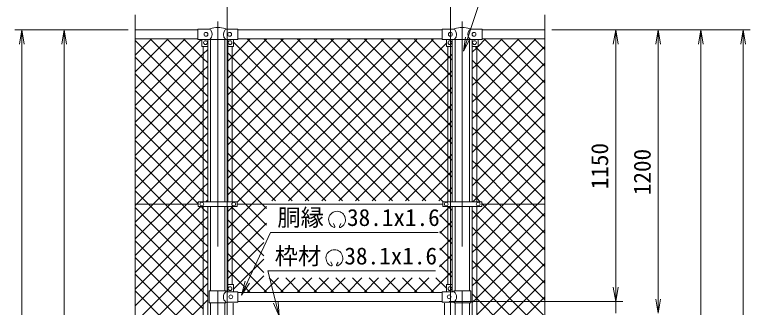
# Model space of a CAD drawing. Units: millimetres, scale not verified. Extents: x -6300 to 6300, y -4455 to 4455.
# Drawn here: x -4307 to -1192, y 1238 to 2478 of the extents above; entities that cross this region are included whole.
import ezdxf
from ezdxf.enums import TextEntityAlignment as Align

# ---------------------------------------------------------------- set-up
doc = ezdxf.new("R2010")
doc.units = ezdxf.units.MM
doc.header["$LTSCALE"] = 30
doc.linetypes.add('USER1', pattern=[50.8, 31.75, -6.35, 6.35, -6.35])
for name, color, linetype, lineweight in [('0-1_D-BMK', 2, 'USER1', 13), ('0-2_D-STR1', 1, 'Continuous', 18), ('0-3_D-STR3', 3, 'Continuous', 13), ('0-7_D-STR-DIM', 7, 'Continuous', 9), ('0-8_0', 7, 'Continuous', 9), ('0-9_D-STR2', 7, 'Continuous', 9), ('0-A_D-STR-TXT', 7, 'Continuous', 9)]:
    doc.layers.add(name, color=color, linetype=linetype, lineweight=lineweight)
doc.styles.add('ＭＳ ゴシック', font='')
doc.styles.get('ＭＳ ゴシック').set_extended_font_data('MS Gothic')

# ---------------------------------------------------------------- blocks, each defined once
blk = doc.blocks.new('_Open')
at = {"layer": '0-8_0'}
blk.add_line((-30, 5), (0, 0), dxfattribs=at)
blk.add_lwpolyline([(-30, -5), (0, 0), (-30, 0)], dxfattribs=at)

msp = doc.modelspace()

# ---------------------------------------------------------------- linework, layer by layer
at = {"layer": '0-1_D-BMK'}
for p, q in [((-3446.94, 2448.75), (-3446.94, -947.06)), ((-2411.94, 2448.75), (-2411.94, -947.06)), ((-3381.29, 1255.24), (-3381.29, -583.15)), ((-2487.09, 1255.24), (-2487.09, -583.15))]:
    msp.add_line(p, q, dxfattribs=at)
at = {"layer": '0-2_D-STR1'}
for p, q in [((-3531.94, 2413.51), (-3796.94, 2413.51)), ((-3361.94, 2413.51), (-2496.94, 2413.51)), ((-2326.94, 2413.51), (-2061.94, 2413.51)), ((-3531.94, 2375.51), (-3796.94, 2375.51)), ((-3477.19, 2372.01), (-3477.19, 1685.81)), ((-3416.69, 2372.01), (-3416.69, 1685.81)), ((-3361.94, 2375.41), (-2496.94, 2375.41)), ((-2442.19, 2372.01), (-2442.19, 1685.81)), ((-2381.69, 2372.01), (-2381.69, 1685.81)), ((-2326.94, 2375.51), (-2061.94, 2375.51)), ((-3477.19, 1665.21), (-3477.19, 1307.61)), ((-3416.69, 1665.21), (-3416.69, 1307.61)), ((-2442.19, 1665.21), (-2442.19, 1307.61)), ((-2381.69, 1665.21), (-2381.69, 1307.61)), ((-2496.94, 1301.51), (-3361.94, 1301.51)), ((-3477.19, 1257.61), (-3477.19, 949.01)), ((-3416.69, 1257.61), (-3416.69, 949.01)), ((-2496.94, 1263.51), (-3361.94, 1263.51)), ((-2442.19, 1257.61), (-2442.19, 1031.01)), ((-2381.69, 1257.61), (-2381.69, 1031.01))]:
    msp.add_line(p, q, dxfattribs=at)
at = {"layer": '0-3_D-STR3'}
for p, q in [((-3531.94, 2416.51), (-3482.72, 2416.51)), ((-3531.94, 2372.51), (-3531.94, 2416.51)), ((-3411.16, 2416.51), (-3361.94, 2416.51)), ((-3361.94, 2372.51), (-3361.94, 2416.51)), ((-2496.94, 2372.51), (-2496.94, 2416.51)), ((-2447.72, 2416.51), (-2496.94, 2416.51)), ((-2326.94, 2416.51), (-2376.16, 2416.51)), ((-2326.94, 2372.51), (-2326.94, 2416.51)), ((-3531.94, 2372.51), (-3481.74, 2372.51)), ((-3513.94, 2372.51), (-3513.94, 2343.51)), ((-3488.94, 2372.51), (-3488.94, 2343.51)), ((-3480.74, 2372.01), (-3481.74, 2372.51)), ((-3480.74, 2372.01), (-3413.14, 2372.01)), ((-3413.14, 2372.01), (-3412.14, 2372.51)), ((-3412.14, 2372.51), (-3361.94, 2372.51)), ((-3404.94, 2372.51), (-3404.94, 2343.51)), ((-3379.94, 2372.51), (-3379.94, 2343.51)), ((-2446.74, 2372.51), (-2496.94, 2372.51)), ((-2478.94, 2372.51), (-2478.94, 2343.51)), ((-2453.94, 2372.51), (-2453.94, 2343.51)), ((-2445.74, 2372.01), (-2446.74, 2372.51)), ((-2378.14, 2372.01), (-2445.74, 2372.01)), ((-2378.14, 2372.01), (-2377.14, 2372.51)), ((-2326.94, 2372.51), (-2377.14, 2372.51)), ((-2369.94, 2372.51), (-2369.94, 2343.51)), ((-2344.94, 2372.51), (-2344.94, 2343.51)), ((-3489.94, 2342.51), (-3512.94, 2342.51)), ((-3508.44, 2342.51), (-3508.44, 1685.81)), ((-3489.44, 2342.65), (-3489.44, 1685.81)), ((-3404.44, 1685.81), (-3404.44, 2342.65)), ((-3403.94, 2342.51), (-3380.94, 2342.51)), ((-3385.44, 1685.81), (-3385.44, 2342.51)), ((-2454.94, 2342.51), (-2477.94, 2342.51)), ((-2473.44, 1685.81), (-2473.44, 2342.51)), ((-2454.44, 1685.81), (-2454.44, 2342.65)), ((-2369.44, 2342.65), (-2369.44, 1685.81)), ((-2368.94, 2342.51), (-2345.94, 2342.51)), ((-2350.44, 2342.51), (-2350.44, 1685.81)), ((-3529.44, 1685.81), (-3364.44, 1685.81)), ((-3529.44, 1685.81), (-3529.44, 1665.21)), ((-3364.44, 1685.81), (-3364.44, 1665.21)), ((-2494.44, 1685.81), (-2329.44, 1685.81)), ((-2494.44, 1685.81), (-2494.44, 1665.21)), ((-2329.44, 1685.81), (-2329.44, 1665.21)), ((-3529.44, 1675.51), (-3796.94, 1675.51)), ((-3529.44, 1665.21), (-3364.44, 1665.21)), ((-3508.44, 1665.21), (-3508.44, 949.01)), ((-3489.44, 1665.21), (-3489.44, 949.01)), ((-3404.44, 1333.93), (-3404.44, 1665.21)), ((-3385.44, 1334.61), (-3385.44, 1665.21)), ((-2494.44, 1675.51), (-3364.44, 1675.51)), ((-2866.94, 1675.51), (-3364.44, 1675.51)), ((-2494.44, 1665.21), (-2329.44, 1665.21)), ((-2473.44, 1334.61), (-2473.44, 1665.21)), ((-2454.44, 1333.93), (-2454.44, 1665.21)), ((-2369.44, 1665.21), (-2369.44, 949.01)), ((-2350.44, 1665.21), (-2350.44, 949.01)), ((-2061.94, 1675.51), (-2329.44, 1675.51)), ((-3404.94, 1332.61), (-3404.94, 1304.61)), ((-3402.94, 1334.61), (-3381.94, 1334.61)), ((-3379.94, 1332.61), (-3379.94, 1304.61)), ((-2478.94, 1332.61), (-2478.94, 1304.61)), ((-2455.94, 1334.61), (-2476.94, 1334.61)), ((-2453.94, 1332.61), (-2453.94, 1304.61)), ((-3483.04, 1307.61), (-3413.14, 1307.61)), ((-3483.04, 1307.61), (-3483.04, 1257.61)), ((-3407.14, 1304.61), (-3413.14, 1307.61)), ((-3407.14, 1304.61), (-3361.94, 1304.61)), ((-3361.94, 1260.61), (-3361.94, 1304.61)), ((-2451.74, 1304.61), (-2496.94, 1304.61)), ((-2496.94, 1260.61), (-2496.94, 1304.61)), ((-2451.74, 1304.61), (-2445.74, 1307.61)), ((-2375.84, 1307.61), (-2445.74, 1307.61)), ((-2375.84, 1307.61), (-2375.84, 1257.61)), ((-3483.04, 1257.61), (-3413.14, 1257.61)), ((-3407.14, 1260.61), (-3413.14, 1257.61)), ((-3407.14, 1260.61), (-3361.94, 1260.61)), ((-2451.74, 1260.61), (-2496.94, 1260.61)), ((-2451.74, 1260.61), (-2445.74, 1257.61)), ((-2375.84, 1257.61), (-2445.74, 1257.61))]:
    msp.add_line(p, q, dxfattribs=at)
for centre in [(-3496.94, 2394.51), (-3396.94, 2394.51), (-2461.94, 2394.51), (-2361.94, 2394.51), (-3498.94, 2359.51), (-3394.94, 2359.51), (-2463.94, 2359.51), (-2359.94, 2359.51), (-3514.44, 1675.51), (-3379.44, 1675.51), (-2479.44, 1675.51), (-2344.44, 1675.51), (-3394.94, 1317.61), (-2463.94, 1317.61), (-3391.94, 1282.61), (-2466.94, 1282.61)]:
    msp.add_circle(centre, 8, dxfattribs=at)
for centre, radius, start, end in [((-3482.72, 2424.51), 8, 270, 296.9114), ((-3499.33, 2394.51), 28.8, 314.1684, 41.01552), ((-3446.94, 2341.05), 82.82, 67.15338, 112.84662), ((-3394.56, 2394.51), 28.8, 138.98448, 225.8316), ((-3411.16, 2424.51), 8, 243.0886, 270), ((-2447.72, 2424.51), 8, 270, 296.9114), ((-2464.33, 2394.51), 28.8, 314.1684, 41.01552), ((-2411.94, 2341.05), 82.82, 67.15338, 112.84662), ((-2359.56, 2394.51), 28.8, 138.98448, 225.8316), ((-2376.16, 2424.51), 8, 243.0886, 270), ((-3512.94, 2343.51), 1, 180, 270), ((-3489.94, 2343.51), 1, 270, 0), ((-3403.94, 2343.51), 1, 180, 270), ((-3380.94, 2343.51), 1, 270, 0), ((-2477.94, 2343.51), 1, 180, 270), ((-2454.94, 2343.51), 1, 270, 0), ((-2368.94, 2343.51), 1, 180, 270), ((-2345.94, 2343.51), 1, 270, 0), ((-3402.94, 1332.61), 2, 90, 180), ((-3381.94, 1332.61), 2, 0, 90), ((-2476.94, 1332.61), 2, 90, 180), ((-2455.94, 1332.61), 2, 0, 90), ((-3394.56, 1282.61), 28.8, 130.19176, 229.80824), ((-2464.33, 1282.61), 28.8, 310.19176, 49.80824)]:
    msp.add_arc(centre, radius, start, end, dxfattribs=at)
at = {"layer": '0-7_D-STR-DIM'}
for p, q in [((-3406.69, 1180.51), (-3406.69, 2693.51)), ((-2461.69, 1180.51), (-2461.69, 2693.51)), ((-3796.94, 964.16), (-3796.94, 2476.51)), ((-2061.94, 964.16), (-2061.94, 2476.51)), ((-3826.94, 2413.51), (-4306.94, 2413.51)), ((-3826.94, 2413.51), (-4126.94, 2413.51)), ((-2031.94, 2413.51), (-1371.94, 2413.51)), ((-2031.94, 2413.51), (-1191.94, 2413.51)), ((-2031.94, 2413.51), (-1731.94, 2413.51)), ((-2031.94, 2413.51), (-1551.94, 2413.51)), ((-4276.94, -526.49), (-4276.94, 2353.51)), ((-4096.94, -476.49), (-4096.94, 2353.51)), ((-1761.94, 2353.51), (-1761.94, 1323.51)), ((-1581.94, 2353.51), (-1581.94, 1273.51)), ((-1401.94, -526.49), (-1401.94, 2353.51)), ((-1221.94, -876.49), (-1221.94, 2353.51)), ((-1761.94, 1323.51), (-1761.94, 1383.51)), ((-2466.94, 1263.51), (-1731.94, 1263.51)), ((-2466.94, 1263.51), (-1731.94, 1263.51)), ((-1761.94, 1263.51), (-1761.94, 1213.51))]:
    msp.add_line(p, q, dxfattribs=at)
at = {"layer": '0-9_D-STR2'}
for p, q in [((-3796.94, 2305.7), (-3727.13, 2375.51)), ((-3796.94, 2234.99), (-3656.42, 2375.51)), ((-3796.94, 2164.28), (-3585.71, 2375.51)), ((-3796.94, 2093.57), (-3518, 2372.51)), ((-3508.44, 2080.22), (-3796.94, 2368.72)), ((-3508.44, 2150.93), (-3733.02, 2375.51)), ((-3508.44, 2221.64), (-3662.31, 2375.51)), ((-3508.44, 2292.35), (-3591.6, 2375.51)), ((-3513.94, 2368.56), (-3517.89, 2372.51)), ((-3404.44, 2280.25), (-3309.46, 2375.24)), ((-3404.44, 2209.54), (-3238.99, 2375)), ((-3404.44, 2138.83), (-3168.51, 2374.76)), ((-3404.44, 2068.12), (-3098.04, 2374.53)), ((-3404.44, 1997.41), (-3027.56, 2374.29)), ((-3404.44, 1926.7), (-2957.09, 2374.05)), ((-3404.44, 1855.99), (-2886.62, 2373.82)), ((-3404.44, 1785.28), (-2816.14, 2373.58)), ((-3404.44, 1714.57), (-2745.67, 2373.35)), ((-3404.44, 1573.15), (-2604.72, 2372.87)), ((-3364.44, 1683.86), (-2675.19, 2373.11)), ((-2636.54, 1689.01), (-3322.82, 2375.28)), ((-2565.83, 1689.01), (-3251.87, 2375.04)), ((-3217.87, 1689.01), (-2534.24, 2372.64)), ((-2491.93, 1685.81), (-3180.92, 2374.8)), ((-2454.44, 1719.04), (-3109.97, 2374.57)), ((-2454.44, 1789.75), (-3039.02, 2374.33)), ((-2454.44, 1860.46), (-2968.07, 2374.09)), ((-2454.44, 1931.17), (-2897.12, 2373.85)), ((-2454.44, 2001.88), (-2826.18, 2373.62)), ((-2454.44, 2072.59), (-2755.23, 2373.38)), ((-2454.44, 2143.3), (-2684.28, 2373.14)), ((-2454.44, 2214.01), (-2613.33, 2372.9)), ((-2454.44, 2284.72), (-2542.38, 2372.66)), ((-2350.44, 2267.28), (-2242.21, 2375.51)), ((-2350.44, 2196.57), (-2171.5, 2375.51)), ((-2350.44, 2125.86), (-2100.79, 2375.51)), ((-2344.94, 2343.49), (-2312.92, 2375.51)), ((-2061.94, 2118.65), (-2318.81, 2375.51)), ((-2061.94, 2189.36), (-2248.1, 2375.51)), ((-2061.94, 2260.07), (-2177.39, 2375.51)), ((-2061.94, 2330.78), (-2106.68, 2375.51)), ((-2707.26, 1689.01), (-3379.94, 2361.7)), ((-3147.16, 1689.01), (-2478.94, 2357.23)), ((-2350.44, 2055.15), (-2061.94, 2343.65)), ((-3796.94, 2022.86), (-3508.44, 2311.36)), ((-3508.44, 2311.36), (-3489.44, 2330.36)), ((-2777.97, 1689.01), (-3404.44, 2315.49)), ((-3076.45, 1689.01), (-2454.44, 2311.02)), ((-3508.44, 2009.51), (-3796.94, 2298.01)), ((-3489.44, 2273.35), (-3508.44, 2292.35)), ((-2350.44, 2265.72), (-2369.44, 2284.72)), ((-3508.44, 2240.65), (-3489.44, 2259.65)), ((-2848.68, 1689.01), (-3404.44, 2244.77)), ((-2369.44, 2248.28), (-2350.44, 2267.28)), ((-2350.44, 1984.44), (-2061.94, 2272.94)), ((-2061.94, 1977.22), (-2350.44, 2265.72)), ((-3796.94, 1952.15), (-3508.44, 2240.65)), ((-3508.44, 1938.8), (-3796.94, 2227.3)), ((-3489.44, 2202.64), (-3508.44, 2221.64)), ((-3005.74, 1689.01), (-2454.44, 2240.3)), ((-2350.44, 2195.01), (-2369.44, 2214.01)), ((-3508.44, 2169.94), (-3489.44, 2188.94)), ((-2369.44, 2177.57), (-2350.44, 2196.57)), ((-2350.44, 1913.72), (-2061.94, 2202.22)), ((-2061.94, 1906.51), (-2350.44, 2195.01)), ((-3796.94, 1881.44), (-3508.44, 2169.94)), ((-3508.44, 1868.09), (-3796.94, 2156.59)), ((-3489.44, 2131.93), (-3508.44, 2150.93)), ((-2919.39, 1689.01), (-3404.44, 2174.06)), ((-2935.03, 1689.01), (-2454.44, 2169.59)), ((-3508.44, 2099.23), (-3489.44, 2118.23)), ((-2350.44, 2124.3), (-2369.44, 2143.3)), ((-2369.44, 2106.86), (-2350.44, 2125.86)), ((-2350.44, 1843.01), (-2061.94, 2131.51)), ((-2061.94, 1835.8), (-2350.44, 2124.3)), ((-3796.94, 1810.73), (-3508.44, 2099.23)), ((-2990.1, 1689.01), (-3404.44, 2103.35)), ((-2864.32, 1689.01), (-2454.44, 2098.88)), ((-3508.44, 1797.38), (-3796.94, 2085.88)), ((-3489.44, 2061.22), (-3508.44, 2080.22)), ((-2350.44, 2053.59), (-2369.44, 2072.59)), ((-2350.44, 1772.3), (-2061.94, 2060.8)), ((-3796.94, 1740.02), (-3508.44, 2028.52)), ((-3508.44, 2028.52), (-3489.44, 2047.52)), ((-3060.81, 1689.01), (-3404.44, 2032.64)), ((-2793.61, 1689.01), (-2454.44, 2028.17)), ((-2369.44, 2036.15), (-2350.44, 2055.15)), ((-2061.94, 1765.09), (-2350.44, 2053.59)), ((-3508.44, 1726.67), (-3796.94, 2015.17)), ((-3489.44, 1990.51), (-3508.44, 2009.51)), ((-2350.44, 1982.88), (-2369.44, 2001.88)), ((-3508.44, 1957.81), (-3489.44, 1976.81)), ((-2369.44, 1965.44), (-2350.44, 1984.44)), ((-2061.94, 1694.38), (-2350.44, 1982.88)), ((-3529.44, 1676.96), (-3796.94, 1944.46)), ((-3790.74, 1675.51), (-3508.44, 1957.81)), ((-3489.44, 1919.8), (-3508.44, 1938.8)), ((-3131.52, 1689.01), (-3404.44, 1961.93)), ((-2722.9, 1689.01), (-2454.44, 1957.46)), ((-3508.44, 1887.1), (-3489.44, 1906.1)), ((-2350.44, 1912.17), (-2369.44, 1931.17)), ((-2369.44, 1894.72), (-2350.44, 1913.72)), ((-2113.78, 1675.51), (-2350.44, 1912.17)), ((-2305.81, 1675.51), (-2061.94, 1919.38)), ((-3598.71, 1675.51), (-3796.94, 1873.75)), ((-3720.03, 1675.51), (-3508.44, 1887.1)), ((-3202.23, 1689.01), (-3404.44, 1891.22)), ((-2652.19, 1689.01), (-2454.44, 1886.75)), ((-3489.44, 1849.09), (-3508.44, 1868.09)), ((-2350.44, 1841.46), (-2369.44, 1860.46)), ((-2369.44, 1824.01), (-2350.44, 1843.01)), ((-2184.49, 1675.51), (-2350.44, 1841.46)), ((-2235.1, 1675.51), (-2061.94, 1848.67)), ((-3649.32, 1675.51), (-3508.44, 1816.38)), ((-3508.44, 1816.38), (-3489.44, 1835.38)), ((-3241.24, 1657.31), (-3404.44, 1820.51)), ((-2581.48, 1689.01), (-2454.44, 1816.04)), ((-3669.42, 1675.51), (-3796.94, 1803.04)), ((-3489.44, 1778.38), (-3508.44, 1797.38)), ((-2350.44, 1770.75), (-2369.44, 1789.75)), ((-2164.39, 1675.51), (-2061.94, 1777.96)), ((-3578.61, 1675.51), (-3508.44, 1745.67)), ((-3508.44, 1745.67), (-3489.44, 1764.67)), ((-3241.24, 1586.6), (-3404.44, 1749.8)), ((-2510.76, 1689.01), (-2454.44, 1745.33)), ((-2369.44, 1753.3), (-2350.44, 1772.3)), ((-2255.2, 1675.51), (-2350.44, 1770.75)), ((-3740.13, 1675.51), (-3796.94, 1732.33)), ((-3489.44, 1707.67), (-3508.44, 1726.67)), ((-3497.59, 1685.81), (-3489.44, 1693.96)), ((-2093.68, 1675.51), (-2061.94, 1707.25)), ((-3796.94, 1669.31), (-3790.74, 1675.51)), ((-3796.94, 1598.6), (-3720.03, 1675.51)), ((-3796.94, 1527.88), (-3649.32, 1675.51)), ((-3796.94, 1457.17), (-3578.61, 1675.51)), ((-3796.94, 1386.46), (-3518.19, 1665.21)), ((-3508.44, 1373.12), (-3796.94, 1661.62)), ((-3508.44, 1443.83), (-3740.13, 1675.51)), ((-3508.44, 1514.54), (-3669.42, 1675.51)), ((-3508.44, 1585.25), (-3598.71, 1675.51)), ((-3404.44, 1502.44), (-3241.24, 1665.64)), ((-3404.44, 1643.86), (-3383.09, 1665.21)), ((-3251.47, 1526.12), (-3390.56, 1665.21)), ((-2506.45, 1622.61), (-2463.85, 1665.21)), ((-2454.44, 1648.33), (-2471.33, 1665.21)), ((-2350.44, 1630.88), (-2305.81, 1675.51)), ((-2350.44, 1560.17), (-2235.1, 1675.51)), ((-2350.44, 1489.46), (-2164.39, 1675.51)), ((-2350.44, 1418.75), (-2093.68, 1675.51)), ((-2061.94, 1482.25), (-2255.2, 1675.51)), ((-2061.94, 1552.96), (-2184.49, 1675.51)), ((-2061.94, 1623.67), (-2113.78, 1675.51)), ((-3508.44, 1604.25), (-3489.44, 1623.25)), ((-2454.44, 1577.62), (-2506.45, 1629.63)), ((-2350.44, 1629.33), (-2369.44, 1648.33)), ((-2369.44, 1611.88), (-2350.44, 1630.88)), ((-2350.44, 1348.04), (-2061.94, 1636.54)), ((-2061.94, 1340.83), (-2350.44, 1629.33)), ((-3796.94, 1315.75), (-3508.44, 1604.25)), ((-3508.44, 1302.4), (-3796.94, 1590.9)), ((-3252.52, 1456.45), (-3404.44, 1608.38)), ((-3404.44, 1431.73), (-3241.24, 1594.93)), ((-2506.45, 1551.9), (-2454.44, 1603.91)), ((-3489.44, 1566.25), (-3508.44, 1585.25)), ((-2454.44, 1506.91), (-2506.45, 1558.92)), ((-2350.44, 1558.62), (-2369.44, 1577.62)), ((-2369.44, 1541.17), (-2350.44, 1560.17)), ((-2350.44, 1277.33), (-2061.94, 1565.83)), ((-2061.94, 1270.12), (-2350.44, 1558.62)), ((-3796.94, 1245.04), (-3508.44, 1533.54)), ((-3508.44, 1533.54), (-3489.44, 1552.54)), ((-3252.52, 1385.74), (-3404.44, 1537.67)), ((-2506.81, 1480.83), (-2454.44, 1533.2)), ((-3508.44, 1231.69), (-3796.94, 1520.19)), ((-3489.44, 1495.54), (-3508.44, 1514.54)), ((-3404.44, 1361.02), (-3252.52, 1512.94)), ((-2350.44, 1487.91), (-2369.44, 1506.91)), ((-3508.44, 1462.83), (-3489.44, 1481.83)), ((-3239, 1301.51), (-3404.44, 1466.96)), ((-2454.44, 1436.2), (-2506.75, 1488.5)), ((-2369.44, 1470.46), (-2350.44, 1489.46)), ((-2350.44, 1206.62), (-2061.94, 1495.12)), ((-2061.94, 1199.41), (-2350.44, 1487.91)), ((-3796.94, 1174.33), (-3508.44, 1462.83)), ((-3508.44, 1160.98), (-3796.94, 1449.48)), ((-3489.44, 1424.83), (-3508.44, 1443.83)), ((-3379.94, 1314.8), (-3252.52, 1442.23)), ((-2507.37, 1409.56), (-2454.44, 1462.49)), ((-2350.44, 1417.2), (-2369.44, 1436.2)), ((-3508.44, 1392.12), (-3489.44, 1411.12)), ((-2454.44, 1365.49), (-2507.3, 1418.34)), ((-2369.44, 1399.75), (-2350.44, 1418.75)), ((-2350.44, 1135.91), (-2061.94, 1424.41)), ((-2061.94, 1128.7), (-2350.44, 1417.2)), ((-3796.94, 1103.62), (-3508.44, 1392.12)), ((-3508.44, 1090.27), (-3796.94, 1378.77)), ((-3489.44, 1354.12), (-3508.44, 1373.12)), ((-3309.71, 1301.51), (-3404.44, 1396.25)), ((-3322.53, 1301.51), (-3252.52, 1371.52)), ((-2544.71, 1301.51), (-2454.44, 1391.78)), ((-3508.44, 1321.41), (-3489.44, 1340.41)), ((-3251.81, 1301.51), (-3190.1, 1363.23)), ((-3168.29, 1301.51), (-3230, 1363.23)), ((-3181.1, 1301.51), (-3119.39, 1363.23)), ((-3097.58, 1301.51), (-3159.29, 1363.23)), ((-3110.39, 1301.51), (-3048.68, 1363.23)), ((-3026.86, 1301.51), (-3088.58, 1363.23)), ((-3039.68, 1301.51), (-2977.97, 1363.23)), ((-2956.15, 1301.51), (-3017.87, 1363.23)), ((-2968.97, 1301.51), (-2907.26, 1363.23)), ((-2885.44, 1301.51), (-2947.16, 1363.23)), ((-2898.26, 1301.51), (-2836.54, 1363.23)), ((-2814.73, 1301.51), (-2876.45, 1363.23)), ((-2827.55, 1301.51), (-2765.83, 1363.23)), ((-2744.02, 1301.51), (-2805.74, 1363.23)), ((-2756.84, 1301.51), (-2695.12, 1363.23)), ((-2673.31, 1301.51), (-2735.03, 1363.23)), ((-2686.13, 1301.51), (-2624.41, 1363.23)), ((-2602.6, 1301.51), (-2664.32, 1363.23)), ((-2615.42, 1301.51), (-2553.7, 1363.23)), ((-2531.89, 1301.51), (-2593.61, 1363.23)), ((-2478.94, 1319.27), (-2522.9, 1363.23)), ((-2350.44, 1346.49), (-2369.44, 1365.49)), ((-2369.44, 1329.04), (-2350.44, 1348.04)), ((-2350.44, 1065.2), (-2061.94, 1353.7)), ((-2061.94, 1057.99), (-2350.44, 1346.49)), ((-3796.94, 1032.91), (-3508.44, 1321.41)), ((-3508.44, 1019.56), (-3796.94, 1308.06)), ((-3489.44, 1283.4), (-3508.44, 1302.4)), ((-2350.44, 1275.78), (-2369.44, 1294.78)), ((-2369.44, 1258.33), (-2350.44, 1277.33)), ((-2350.44, 994.49), (-2061.94, 1282.99)), ((-2061.94, 987.28), (-2350.44, 1275.78))]:
    msp.add_line(p, q, dxfattribs=at)
for points in [[(-2369.44, 2318.99), (-2350.44, 2337.99), (-2345.92, 2342.51)], [(-2061.94, 2047.94), (-2350.44, 2336.44), (-2356.52, 2342.51)], [(-2366.22, 1685.81), (-2350.44, 1701.59), (-2061.94, 1990.09)], [(-2336.21, 1685.81), (-2350.44, 1700.04), (-2369.44, 1719.04)], [(-3489.44, 1636.96), (-3508.44, 1655.96), (-3517.7, 1665.21)], [(-2061.94, 1411.54), (-2325.91, 1675.51), (-2329.44, 1679.04)], [(-3795.5, 963.64), (-3508.44, 1250.7), (-3489.44, 1269.7)]]:
    msp.add_lwpolyline(points, dxfattribs=at)
at = {"layer": '0-A_D-STR-TXT'}
for p, q in [((-2951.31, 1581.26), (-2957.05, 1593.57)), ((-2932.1, 1581.22), (-2925.31, 1592.98)), ((-2962.58, 1418.4), (-2968.32, 1430.71)), ((-2943.7, 1418.39), (-2936.91, 1430.15))]:
    msp.add_line(p, q, dxfattribs=at)
for points in [[(-1485.13, 2650.61), (-2299.2, 2650.61), (-2406.19, 2324.89)], [(-2513.99, 1555.36), (-3223.29, 1555.36), (-3345.94, 1291.92)], [(-2525.26, 1392.47), (-3234.57, 1392.47), (-3186.96, 1202.28)]]:
    msp.add_lwpolyline(points, dxfattribs=at)
for centre, radius, start, end in [((-2941.86, 1609.61), 35.62, 292.92895, 245.65759), ((-2954.99, 1580.57), 3.75, 245.55066, 10.6575), ((-2928.42, 1580.52), 3.75, 169.34241, 276.63708), ((-2953.14, 1446.72), 35.62, 292.92895, 245.65759), ((-2966.27, 1417.71), 3.75, 245.55066, 10.6575), ((-2940.02, 1417.69), 3.75, 169.34241, 276.63708)]:
    msp.add_arc(centre, radius, start, end, dxfattribs=at)

# ---------------------------------------------------------------- block references
at = {"layer": '0-7_D-STR-DIM', "xscale": 2, "yscale": 2}
for p, rotation in [((-4276.94, 2413.51), 90), ((-4096.94, 2413.51), 90), ((-1761.94, 2413.51), 90), ((-1581.94, 2413.51), 90), ((-1401.94, 2413.51), 90), ((-1221.94, 2413.51), 90), ((-1761.94, 1263.51), 270), ((-1761.94, 1263.51), 270), ((-1581.94, 1213.51), 270)]:
    msp.add_blockref('_Open', p, dxfattribs=dict(at, rotation=rotation))
at = {"layer": '0-A_D-STR-TXT', "xscale": 2, "yscale": 2}
for p, rotation in [((-2406.82, 2322.99), 251.81647), ((-3346.79, 1290.11), 245.03417), ((-3186.47, 1200.34), 284.05406)]:
    msp.add_blockref('_Open', p, dxfattribs=dict(at, rotation=rotation))

# ---------------------------------------------------------------- texts
at = {"layer": '0-7_D-STR-DIM', "style": 'ＭＳ ゴシック'}
for s, p in [('1150', (-1772.06, 1738.16)), ('1200', (-1592.06, 1713.16))]:
    msp.add_text(s, height=72.14, rotation=90, dxfattribs=at).set_placement(p, align=Align.BOTTOM_LEFT)
at = {"layer": '0-A_D-STR-TXT', "style": 'ＭＳ ゴシック'}
for s, p in [('胴縁  38.1x1.6', (-3194.62, 1561.14)), ('枠材  38.1x1.6', (-3205.9, 1398.25))]:
    msp.add_text(s, height=72.14, dxfattribs=at).set_placement(p, align=Align.BOTTOM_LEFT)

doc.saveas('drawing.dxf')
